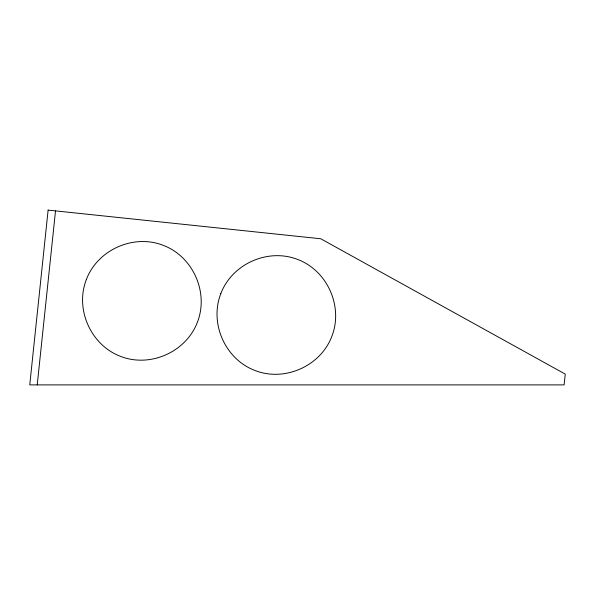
<?xml version="1.0" encoding="UTF-8"?>
<svg xmlns="http://www.w3.org/2000/svg" width="595" height="595" viewBox="0 0 595 595"><rect width="100%" height="100%" fill="white"/><g stroke="black" fill="none" stroke-linecap="round" stroke-linejoin="round"><path stroke-width="0.89" d="M37.225 384.891L55.514 210.89M48.121 210.109L29.75 384.891L564.12 384.891L565.25 374.106L320.757 238.766L48.128 210.109M86.357 279.538C74.762 309.184 90.782 345.159 120.569 356.383C150.223 367.978 186.198 351.965 197.421 322.17C209.016 292.517 192.996 256.542 163.209 245.326C133.555 233.731 97.58 249.744 86.357 279.538M220.804 293.67C209.209 323.316 225.222 359.291 255.017 370.514C284.663 382.109 320.638 366.089 331.861 336.301C343.456 306.648 327.443 270.673 297.649 259.45C268.003 247.862 232.028 263.875 220.804 293.67"/></g></svg>
